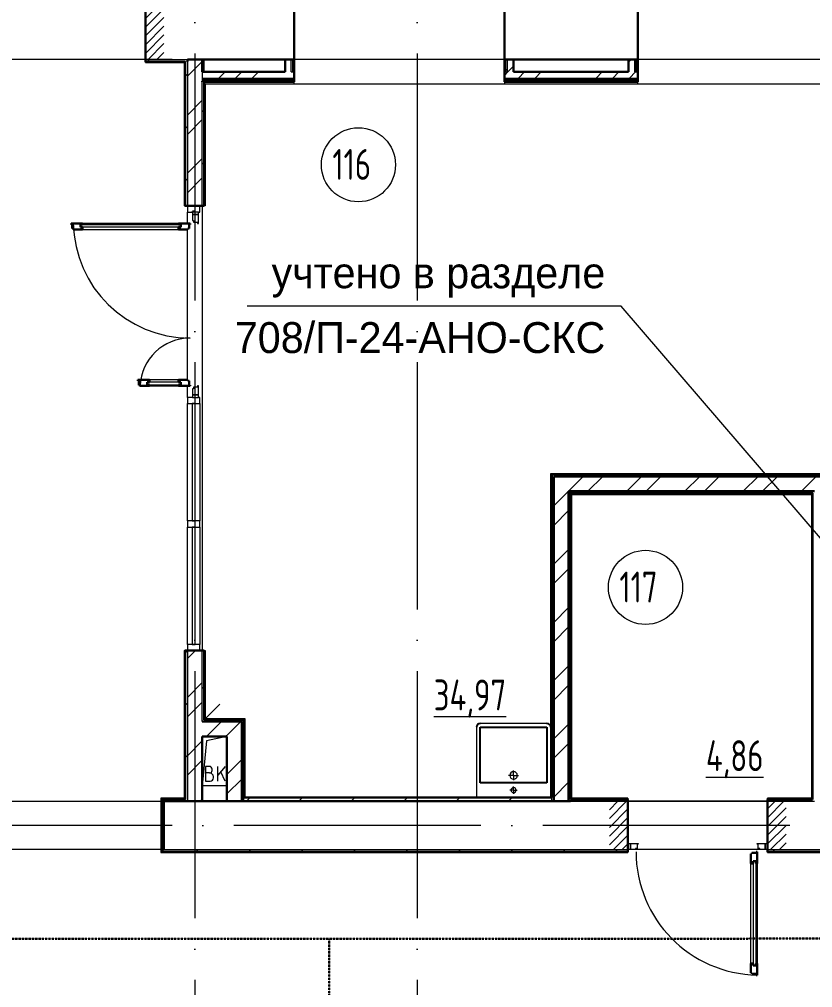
# Model space of a CAD drawing. Header units: millimetres. Extents: x -325553 to 627452, y -28539 to 738858.
# Drawn here: x -31085 to -24665, y 157401 to 165239 of the extents above; entities that cross this region are included whole.
import ezdxf

# ---------------------------------------------------------------- set-up
doc = ezdxf.new("R2010")
doc.units = ezdxf.units.MM
for name, pattern in [('ADSK_Линия сетки', [25, 20, -2.5, 0, -2.5]), ('ADSK_Сверху', [450, 300, -150]), ('ADSK_Штриховая_ш2 п1_5', [4.5, 3, -1.5]), ('штриховаяX2', [1.5, 1, -0.5])]:
    doc.linetypes.add(name, pattern=pattern)
for name, color, linetype in [('000_доп.МДУ', 7, 'Continuous'), ('PDF _Текст', 7, 'Continuous'), ('Узлы', 7, 'Continuous')]:
    doc.layers.add(name, color=color, linetype=linetype)
doc.layers.add('PDF _СОТ', color=7, linetype='Continuous', true_color=0xb82d00)
for name, color, linetype, lineweight in [('RC-Линии_связи-Адресные', 5, 'Continuous', 30), ('Витраж', 7, 'Continuous', 9), ('Двери', 252, 'Continuous', 9), ('Линии', 7, 'Continuous', 9), ('Марки помещений', 252, 'Continuous', 20), ('Оборудование', 8, 'Continuous', 18), ('Ограждение', 252, 'Continuous', 9), ('Оси', 252, 'Continuous', 9), ('Панели витража', 252, 'Continuous', 9), ('Перекрытие', 252, 'Continuous', 18), ('Стены внутренние', 7, 'Continuous', 18), ('Стены наружные', 7, 'Continuous', 18), ('Стены разрез', 7, 'Continuous', 30), ('Стены штриховка', 7, 'Continuous', 9)]:
    doc.layers.add(name, color=color, linetype=linetype, lineweight=lineweight)
doc.layers.add('Двери открывание', color=7, linetype='Continuous', lineweight=9, true_color=0xc0c0c0)
doc.styles.add('GOST Common_3', font='', dxfattribs={"height": 3.5})
doc.styles.add('Mipgost_5', font='', dxfattribs={"height": 250})
doc.styles.get('GOST Common_3').set_extended_font_data('GOST 2.304 type A')
doc.styles.get('Mipgost_5').set_extended_font_data('Mipgost')
pattern_1 = [(0, (-32119.8, 96), (0, 600), []), (90, (-32119.8, 96), (-600, 4e-14), [])]

# ---------------------------------------------------------------- blocks, each defined once
blk = doc.blocks.new('1 этаж')
at = {"layer": 'Двери', "lineweight": 18, "true_color": 0x636466}
h = blk.add_hatch(dxfattribs=at)
h.set_pattern_fill('FP_2', color=251, style=0, pattern_type=2)
h.set_pattern_definition([(45, (-31805.8, -5068.73), (-35.3553, 35.3553), [])])
h.paths.add_polyline_path([(-32555.8, -5343.7), (-32555.8, -4793.7), (-32705.8, -4793.7), (-32705.8, -5343.7)])
h.paths.add_polyline_path([(-30805.8, -5343.7), (-30655.8, -5343.7), (-30655.8, -4793.7), (-30805.8, -4793.7), (-30805.8, -4877.7)])
h = blk.add_hatch(dxfattribs=at)
h.set_pattern_fill('FP_2', color=251, angle=180, style=0, pattern_type=2)
h.set_pattern_definition([(225, (-26210.93, -11543.73), (35.3553, -35.3553), [])])
h.paths.add_polyline_path([(-25620.9, -11738.7), (-25620.9, -11348.7), (-25770.9, -11348.7), (-25770.9, -11738.7)])
h.paths.add_polyline_path([(-27050.9, -11738.7), (-26900.9, -11738.7), (-26900.9, -11348.7), (-27050.9, -11348.7)])
at = {"layer": 'Ограждение', "true_color": 0x636466}
h = blk.add_hatch(dxfattribs=at)
h.set_pattern_fill('FP_25', color=251, style=0, pattern_type=2)
h.set_pattern_definition(pattern_1)
h.paths.add_polyline_path([(-30485.8, -6528.7), (-30485.8, -5363.7), (-30490.8, -5368.7), (-30490.8, -6528.7)])
h = blk.add_hatch(dxfattribs=at)
h.set_pattern_fill('FP_25', color=251, style=0, pattern_type=2)
h.set_pattern_definition(pattern_1)
h.paths.add_polyline_path([(-30485.8, -11328.7), (-30485.8, -10128.7), (-30490.8, -10128.7), (-30490.8, -11323.7)])
h = blk.add_hatch(dxfattribs=at)
h.set_pattern_fill('FP_25', color=251, style=0, pattern_type=2)
h.set_pattern_definition(pattern_1)
h.paths.add_polyline_path([(-26900.9, -11763.7), (-26900.9, -11758.7), (-30675.8, -11758.7), (-30680.8, -11763.7), (-28019.6, -11763.7)])
h = blk.add_hatch(dxfattribs=at)
h.set_pattern_fill('FP_25', color=251, style=0, pattern_type=2)
h.set_pattern_definition(pattern_1)
h.paths.add_polyline_path([(-23950.9, -11763.7), (-23950.9, -11758.7), (-25770.9, -11758.7), (-25770.9, -11763.7), (-25149.4, -11763.7)])
at = {"color": 251, "lineweight": 18, "true_color": 0x636466}
for p, q in [((-30311.4, -10859.1), (-30345.8, -11223.7)), ((-30145.8, -10823.7), (-30311.4, -10859.1)), ((-30289, -11065.9), (-30319, -11065.9)), ((-30319, -11065.9), (-30319, -11185.9)), ((-30285.7, -11119.3), (-30319, -11119.3)), ((-30265.7, -11099.3), (-30265.7, -11089.3)), ((-30159, -11065.9), (-30219, -11137.4)), ((-30219, -11185.9), (-30219, -11065.9)), ((-30159, -11185.9), (-30195, -11108.8)), ((-30319, -11185.9), (-30282.3, -11185.9)), ((-30255.7, -11159.3), (-30255.7, -11149.3)), ((-30145.8, -11223.7), (-30345.8, -11223.7))]:
    blk.add_line(p, q, dxfattribs=at)
for centre, radius, start, end in [((-30289, -11089.3), 23.3, 0, 90), ((-30285.7, -11099.3), 20, 270, 0), ((-30285.7, -11149.3), 30, 0, 90), ((-30282.3, -11159.3), 26.7, 270, 0)]:
    blk.add_arc(centre, radius, start, end, dxfattribs=at)
at = {"layer": 'Витраж', "color": 251, "lineweight": 18, "true_color": 0x636466}
for p, q in [((-30465.8, -6528.7), (-30465.8, -6578.7)), ((-30365.8, -6528.7), (-30465.8, -6528.7)), ((-30465.8, -6578.7), (-30425.8, -6578.7)), ((-30375.8, -6578.7), (-30365.8, -6578.7)), ((-30365.8, -6578.7), (-30365.8, -6528.7))]:
    blk.add_line(p, q, dxfattribs=at)
at = {"layer": 'Витраж', "color": 251, "lineweight": 18, "true_color": 0x636466, "extrusion": (0, 0, -1)}
for p, q in [((-30465.8, -8078.7), (-30465.8, -8128.7)), ((-30425.8, -8078.7), (-30465.8, -8078.7)), ((-30465.8, -8128.7), (-30365.8, -8128.7)), ((-30365.8, -8078.7), (-30375.8, -8078.7)), ((-30365.8, -8128.7), (-30365.8, -8078.7)), ((-30465.8, -9078.7), (-30465.8, -9128.7)), ((-30365.8, -9078.7), (-30465.8, -9078.7)), ((-30365.8, -9128.7), (-30365.8, -9078.7)), ((-30465.8, -9128.7), (-30365.8, -9128.7)), ((-30465.8, -10078.7), (-30465.8, -10128.7)), ((-30365.8, -10078.7), (-30465.8, -10078.7)), ((-30365.8, -10128.7), (-30365.8, -10078.7)), ((-30465.8, -10128.7), (-30365.8, -10128.7))]:
    blk.add_line(p, q, dxfattribs=at)
at = {"layer": 'Витраж', "color": 251, "true_color": 0x636466}
for p, q in [((-30465.8, -9078.7), (-30465.8, -8128.7)), ((-30365.8, -8128.7), (-30365.8, -9078.7)), ((-30465.8, -10078.7), (-30465.8, -9128.7)), ((-30365.8, -9128.7), (-30365.8, -10078.7))]:
    blk.add_line(p, q, dxfattribs=at)
at = {"layer": 'Двери', "color": 251, "linetype": 'ADSK_Штриховая_ш2 п1_5', "true_color": 0x636466}
for p, q in [((-30805.8, -4793.7), (-30805.8, -5343.7)), ((-30805.8, -5343.7), (-30655.8, -5343.7)), ((-26900.9, -11348.7), (-27050.9, -11348.7)), ((-26900.9, -11738.7), (-26900.9, -11348.7)), ((-25620.9, -11348.7), (-25770.9, -11348.7)), ((-25770.9, -11348.7), (-25770.9, -11738.7)), ((-27050.9, -11738.7), (-26900.9, -11738.7)), ((-25770.9, -11738.7), (-25620.9, -11738.7))]:
    blk.add_line(p, q, dxfattribs=at)
at = {"layer": 'Двери', "color": 251, "true_color": 0x636466}
for p, q in [((-30375.8, -6578.7), (-30425.8, -6578.7)), ((-30425.8, -6578.7), (-30425.8, -6598.7)), ((-30375.8, -6598.7), (-30375.8, -6578.7)), ((-30425.8, -6598.7), (-30375.8, -6598.7)), ((-30375.8, -6598.7), (-30425.8, -6598.7)), ((-30425.8, -6598.7), (-30425.8, -6647.7)), ((-30425.8, -6647.7), (-30417.8, -6647.7)), ((-30417.8, -6647.7), (-30417.8, -6661.7)), ((-30417.8, -6661.7), (-30383.8, -6661.7)), ((-30383.8, -6661.7), (-30383.8, -6670.7)), ((-30375.8, -6670.7), (-30375.8, -6598.7)), ((-31331.8, -6679.7), (-30519.8, -6679.7)), ((-31331.8, -6700.7), (-31331.8, -6679.7)), ((-30519.8, -6700.7), (-31331.8, -6700.7)), ((-30537.8, -6670.7), (-31313.8, -6670.7)), ((-31313.8, -6720.7), (-30537.8, -6720.7)), ((-30519.8, -6679.7), (-30519.8, -6700.7)), ((-30383.8, -6670.7), (-30375.8, -6670.7)), ((-30519.8, -7956.7), (-30791.8, -7956.7)), ((-30791.8, -7956.7), (-30791.8, -7977.7)), ((-30791.8, -7977.7), (-30519.8, -7977.7)), ((-30537.8, -7936.7), (-30773.8, -7936.7)), ((-30773.8, -7986.7), (-30537.8, -7986.7)), ((-30519.8, -7977.7), (-30519.8, -7956.7)), ((-30375.8, -7986.7), (-30383.8, -7986.7)), ((-30383.8, -7986.7), (-30383.8, -7995.7)), ((-30375.8, -8058.7), (-30375.8, -7986.7)), ((-30425.8, -8009.7), (-30425.8, -8058.7)), ((-30417.8, -8009.7), (-30425.8, -8009.7)), ((-30375.8, -8058.7), (-30425.8, -8058.7)), ((-30425.8, -8058.7), (-30425.8, -8078.7)), ((-30425.8, -8058.7), (-30375.8, -8058.7)), ((-30383.8, -7995.7), (-30417.8, -7995.7)), ((-30417.8, -7995.7), (-30417.8, -8009.7)), ((-30375.8, -8078.7), (-30375.8, -8058.7)), ((-30425.8, -8078.7), (-30375.8, -8078.7)), ((-26900.9, -11688.7), (-26880.9, -11688.7)), ((-26900.9, -11738.7), (-26900.9, -11688.7)), ((-26880.9, -11738.7), (-26900.9, -11738.7)), ((-26880.9, -11688.7), (-26880.9, -11738.7)), ((-26880.9, -11688.7), (-26816.9, -11688.7)), ((-26880.9, -11738.7), (-26880.9, -11688.7)), ((-26839.9, -11738.7), (-26880.9, -11738.7)), ((-26839.9, -11730.7), (-26839.9, -11738.7)), ((-26825.9, -11730.7), (-26839.9, -11730.7)), ((-26825.9, -11696.7), (-26825.9, -11730.7)), ((-26816.9, -11696.7), (-26825.9, -11696.7)), ((-26816.9, -11688.7), (-26816.9, -11696.7)), ((-25854.9, -11688.7), (-25790.9, -11688.7)), ((-25854.9, -11696.7), (-25854.9, -11688.7)), ((-25845.9, -11696.7), (-25854.9, -11696.7)), ((-25845.9, -11730.7), (-25845.9, -11696.7)), ((-25831.9, -11730.7), (-25845.9, -11730.7)), ((-25831.9, -11738.7), (-25831.9, -11730.7)), ((-25790.9, -11738.7), (-25831.9, -11738.7)), ((-25790.9, -11688.7), (-25770.9, -11688.7)), ((-25790.9, -11738.7), (-25790.9, -11688.7)), ((-25790.9, -11688.7), (-25790.9, -11738.7)), ((-25770.9, -11738.7), (-25790.9, -11738.7)), ((-25770.9, -11688.7), (-25770.9, -11738.7)), ((-25887.9, -11832.7), (-25887.9, -12678.7)), ((-25863.9, -11832.7), (-25887.9, -11832.7)), ((-25863.9, -12678.7), (-25863.9, -11832.7)), ((-25904.9, -12660.7), (-25904.9, -11850.7)), ((-25854.9, -11850.7), (-25854.9, -12660.7)), ((-25887.9, -12678.7), (-25863.9, -12678.7))]:
    blk.add_line(p, q, dxfattribs=at)
at = {"layer": 'Двери', "color": 251, "lineweight": 30, "true_color": 0x636466}
for p, q in [((-31313.8, -6670.7), (-31407.8, -6670.7)), ((-31407.8, -6670.7), (-31407.8, -6678.7)), ((-31407.8, -6678.7), (-31398.8, -6678.7)), ((-31398.8, -6678.7), (-31398.8, -6712.7)), ((-31398.8, -6712.7), (-31389.8, -6712.7)), ((-31389.8, -6712.7), (-31389.8, -6720.7)), ((-31389.8, -6720.7), (-31313.8, -6720.7)), ((-31331.8, -6679.7), (-31313.8, -6679.7)), ((-31331.8, -6700.7), (-31331.8, -6679.7)), ((-31313.8, -6700.7), (-31331.8, -6700.7)), ((-31313.8, -6679.7), (-31313.8, -6670.7)), ((-31313.8, -6720.7), (-31313.8, -6700.7)), ((-30443.8, -6670.7), (-30537.8, -6670.7)), ((-30537.8, -6679.7), (-30537.8, -6670.7)), ((-30519.8, -6679.7), (-30537.8, -6679.7)), ((-30537.8, -6700.7), (-30519.8, -6700.7)), ((-30537.8, -6720.7), (-30537.8, -6700.7)), ((-30537.8, -6720.7), (-30461.8, -6720.7)), ((-30519.8, -6700.7), (-30519.8, -6679.7)), ((-30461.8, -6720.7), (-30461.8, -6712.7)), ((-30461.8, -6712.7), (-30452.8, -6712.7)), ((-30452.8, -6712.7), (-30452.8, -6678.7)), ((-30452.8, -6678.7), (-30443.8, -6678.7)), ((-30443.8, -6678.7), (-30443.8, -6670.7)), ((-30773.8, -7936.7), (-30867.8, -7936.7)), ((-30867.8, -7936.7), (-30867.8, -7944.7)), ((-30867.8, -7944.7), (-30858.8, -7944.7)), ((-30858.8, -7944.7), (-30858.8, -7978.7)), ((-30858.8, -7978.7), (-30849.8, -7978.7)), ((-30849.8, -7978.7), (-30849.8, -7986.7)), ((-30849.8, -7986.7), (-30773.8, -7986.7)), ((-30773.8, -7956.7), (-30791.8, -7956.7)), ((-30791.8, -7956.7), (-30791.8, -7977.7)), ((-30791.8, -7977.7), (-30773.8, -7977.7)), ((-30773.8, -7936.7), (-30773.8, -7956.7)), ((-30773.8, -7977.7), (-30773.8, -7986.7)), ((-30461.8, -7936.7), (-30537.8, -7936.7)), ((-30537.8, -7936.7), (-30537.8, -7956.7)), ((-30537.8, -7956.7), (-30519.8, -7956.7)), ((-30537.8, -7977.7), (-30537.8, -7986.7)), ((-30519.8, -7977.7), (-30537.8, -7977.7)), ((-30537.8, -7986.7), (-30443.8, -7986.7)), ((-30519.8, -7956.7), (-30519.8, -7977.7)), ((-30461.8, -7944.7), (-30461.8, -7936.7)), ((-30452.8, -7944.7), (-30461.8, -7944.7)), ((-30452.8, -7978.7), (-30452.8, -7944.7)), ((-30443.8, -7978.7), (-30452.8, -7978.7)), ((-30443.8, -7986.7), (-30443.8, -7978.7)), ((-25904.9, -11774.7), (-25896.9, -11774.7)), ((-25904.9, -11850.7), (-25904.9, -11774.7)), ((-25896.9, -11774.7), (-25896.9, -11765.7)), ((-25896.9, -11765.7), (-25862.9, -11765.7)), ((-25887.9, -11850.7), (-25887.9, -11832.7)), ((-25887.9, -11832.7), (-25863.9, -11832.7)), ((-25863.9, -11832.7), (-25863.9, -11850.7)), ((-25862.9, -11756.7), (-25854.9, -11756.7)), ((-25862.9, -11765.7), (-25862.9, -11756.7)), ((-25854.9, -11756.7), (-25854.9, -11850.7)), ((-25904.9, -11850.7), (-25887.9, -11850.7)), ((-25863.9, -11850.7), (-25854.9, -11850.7)), ((-25904.9, -12736.7), (-25904.9, -12660.7)), ((-25904.9, -12660.7), (-25887.9, -12660.7)), ((-25887.9, -12660.7), (-25887.9, -12678.7)), ((-25887.9, -12678.7), (-25863.9, -12678.7)), ((-25863.9, -12660.7), (-25854.9, -12660.7)), ((-25863.9, -12678.7), (-25863.9, -12660.7)), ((-25854.9, -12660.7), (-25854.9, -12754.7)), ((-25896.9, -12736.7), (-25904.9, -12736.7)), ((-25896.9, -12745.7), (-25896.9, -12736.7)), ((-25862.9, -12745.7), (-25896.9, -12745.7)), ((-25862.9, -12754.7), (-25862.9, -12745.7)), ((-25854.9, -12754.7), (-25862.9, -12754.7))]:
    blk.add_line(p, q, dxfattribs=at)
at = {"layer": 'Двери открывание', "color": 251, "true_color": 0x636466}
for centre, radius, start, end in [((-30443.8, -6652.7), 946, 181.09026, 270), ((-30443.8, -8004.7), 406, 90, 177.45896), ((-25836.9, -11756.7), 998, 180, 268.96655)]:
    blk.add_arc(centre, radius, start, end, dxfattribs=at)
at = {"layer": 'Линии', "color": 251, "linetype": 'ADSK_Сверху', "ltscale": 100, "true_color": 0x636466}
for p, q in [((-32675.8, -11348.7), (-30655.8, -11348.7)), ((-30655.8, -11738.7), (-32675.8, -11738.7))]:
    blk.add_line(p, q, dxfattribs=at)
at = {"layer": 'Марки помещений', "color": 251, "true_color": 0x636466}
for centre in [(-29081.5, -6195.7), (-26758.4, -9616.7)]:
    blk.add_circle(centre, 300, dxfattribs=at)
at = {"layer": 'Оборудование', "color": 251, "true_color": 0x636466}
blk.add_line((-30330.8, -10688.7), (-30204.4, -10562.3), dxfattribs=at)
at = {"layer": 'Ограждение', "color": 251, "true_color": 0x636466}
for p, q in [((-30805.8, -5368.7), (-30805.8, -5363.7)), ((-30805.8, -5368.7), (-30490.8, -5368.7)), ((-30490.8, -5368.7), (-30485.8, -5363.7)), ((-30490.8, -5368.7), (-30490.8, -6528.7)), ((-30330.8, -5443.7), (-30330.8, -5343.7)), ((-27900.8, -5343.7), (-29600.8, -5343.7)), ((-25120.8, -5343.7), (-26820.8, -5343.7)), ((-22065.8, -5543.7), (-30330.8, -5543.7)), ((-30320.8, -5543.7), (-30320.8, -6528.7)), ((-29600.8, -5543.7), (-29600.8, -5523.7)), ((-27900.8, -5543.7), (-29600.8, -5543.7)), ((-27900.8, -5523.7), (-27900.8, -5543.7)), ((-26820.8, -5543.7), (-26820.8, -5523.7)), ((-25120.8, -5543.7), (-26820.8, -5543.7)), ((-30485.8, -6528.7), (-30490.8, -6528.7)), ((-30320.8, -6528.7), (-30330.8, -6528.7)), ((-27525.8, -8693.7), (-22075.8, -8693.7)), ((-27525.8, -8693.7), (-27515.8, -8703.7)), ((-27525.8, -10748.7), (-27525.8, -8693.7)), ((-27365.8, -8853.7), (-27355.8, -8863.7)), ((-25415.8, -8863.7), (-25405.8, -8853.7)), ((-27355.8, -8863.7), (-25415.8, -8863.7)), ((-27355.8, -11323.7), (-27355.8, -8863.7)), ((-25415.8, -8863.7), (-25415.8, -11323.7)), ((-30490.8, -10128.7), (-30485.8, -10128.7)), ((-30490.8, -10128.7), (-30490.8, -11323.7)), ((-30330.8, -10128.7), (-30320.8, -10128.7)), ((-30320.8, -10128.7), (-30320.8, -10678.7)), ((-30320.8, -10678.7), (-30330.8, -10688.7)), ((-30320.8, -10678.7), (-30000.8, -10678.7)), ((-30000.8, -10678.7), (-30010.8, -10688.7)), ((-30000.8, -10678.7), (-30000.8, -11318.7)), ((-30490.8, -11323.7), (-30680.8, -11323.7)), ((-30680.8, -11323.7), (-30675.8, -11328.7)), ((-30680.8, -11323.7), (-30680.8, -11763.7)), ((-30490.8, -11323.7), (-30485.8, -11328.7)), ((-27365.8, -11333.7), (-27355.8, -11323.7)), ((-26900.9, -11323.7), (-27355.8, -11323.7)), ((-26900.9, -11323.7), (-26900.9, -11333.7)), ((-25770.9, -11333.7), (-25770.9, -11323.7)), ((-25415.8, -11323.7), (-25770.9, -11323.7)), ((-25405.8, -11333.7), (-25415.8, -11323.7)), ((-30680.8, -11763.7), (-30675.8, -11758.7)), ((-30680.8, -11763.7), (-26900.9, -11763.7)), ((-26900.9, -11758.7), (-26900.9, -11763.7)), ((-25770.9, -11763.7), (-25770.9, -11758.7)), ((-25770.9, -11763.7), (-23950.9, -11763.7))]:
    blk.add_line(p, q, dxfattribs=at)
at = {"layer": 'Оси', "color": 251, "linetype": 'ADSK_Линия сетки', "ltscale": 100, "true_color": 0x636466}
for p, q in [((-30405.8, 32206.9), (-30405.8, -33769.9)), ((-28605.8, 32206.9), (-28605.8, -33769.9)), ((4411.5, -5343.7), (-72528.1, -5343.7)), ((4411.5, -11543.7), (-72528.1, -11543.7))]:
    blk.add_line(p, q, dxfattribs=at)
at = {"layer": 'Панели витража', "color": 251, "lineweight": 18, "true_color": 0x636466}
for p, q in [((-30428.3, -8128.7), (-30428.3, -9078.7)), ((-30403.3, -8128.7), (-30428.3, -8128.7)), ((-30403.3, -9078.7), (-30403.3, -8128.7)), ((-30428.3, -9078.7), (-30403.3, -9078.7)), ((-30428.3, -9128.7), (-30428.3, -10078.7)), ((-30403.3, -9128.7), (-30428.3, -9128.7)), ((-30403.3, -10078.7), (-30403.3, -9128.7)), ((-30428.3, -10078.7), (-30403.3, -10078.7))]:
    blk.add_line(p, q, dxfattribs=at)
at = {"layer": 'Перекрытие', "color": 251, "ltscale": 100, "true_color": 0x636466}
for p, q in [((-30145.8, -11223.7), (-30345.8, -11223.7)), ((-26900.9, -11343.7), (-25770.9, -11343.7))]:
    blk.add_line(p, q, dxfattribs=at)
at = {"layer": 'Стены внутренние', "color": 251, "lineweight": 30, "true_color": 0x636466}
for p, q in [((-30805.8, -4793.7), (-30805.8, -5343.7)), ((-29600.8, -5343.7), (-29600.8, -4793.7)), ((-27900.8, -4793.7), (-27900.8, -5343.7)), ((-26820.8, -5343.7), (-26820.8, -4793.7)), ((-30345.8, -5343.7), (-29675.8, -5343.7)), ((-27825.8, -5343.7), (-26895.8, -5343.7)), ((-30145.8, -11348.7), (-30345.8, -11348.7)), ((-26900.9, -11738.7), (-26900.9, -11348.7)), ((-25770.9, -11348.7), (-25770.9, -11738.7))]:
    blk.add_line(p, q, dxfattribs=at)
at = {"layer": 'Стены внутренние', "color": 251, "true_color": 0x636466}
for p, q in [((-30805.8, -5343.7), (-30465.8, -5343.7)), ((-27365.8, -11348.7), (-25770.9, -11348.7)), ((-30655.8, -11738.7), (-26900.9, -11738.7)), ((-25831.9, -11738.7), (-26839.9, -11738.7)), ((-25770.9, -11738.7), (-23935.9, -11738.7))]:
    blk.add_line(p, q, dxfattribs=at)
at = {"layer": 'Стены наружные', "color": 251, "lineweight": 30, "true_color": 0x636466}
for p, q in [((-30805.8, -5343.7), (-30805.8, -5363.7)), ((-30805.8, -5363.7), (-30485.8, -5363.7)), ((-30485.8, -5363.7), (-30485.8, -6528.7)), ((-30480.8, -5358.7), (-30480.8, -5363.7)), ((-30345.8, -5343.7), (-30465.8, -5343.7)), ((-30465.8, -5343.7), (-30465.8, -5358.7)), ((-30345.8, -5443.7), (-30345.8, -5343.7)), ((-29675.8, -5343.7), (-29675.8, -5443.7)), ((-29600.8, -5343.7), (-29675.8, -5343.7)), ((-29600.8, -5523.7), (-29600.8, -5343.7)), ((-27900.8, -5343.7), (-27900.8, -5523.7)), ((-27825.8, -5343.7), (-27900.8, -5343.7)), ((-27825.8, -5443.7), (-27825.8, -5343.7)), ((-26895.8, -5343.7), (-26895.8, -5443.7)), ((-26820.8, -5343.7), (-26895.8, -5343.7)), ((-26820.8, -5523.7), (-26820.8, -5343.7)), ((-29675.8, -5443.7), (-30345.8, -5443.7)), ((-26895.8, -5443.7), (-27825.8, -5443.7)), ((-30345.8, -5518.7), (-30345.8, -5523.7)), ((-30330.8, -5523.7), (-29600.8, -5523.7)), ((-30330.8, -6528.7), (-30330.8, -5523.7)), ((-27900.8, -5523.7), (-26820.8, -5523.7)), ((-30485.8, -6528.7), (-30330.8, -6528.7)), ((-22065.8, -8703.7), (-27515.8, -8703.7)), ((-27515.8, -8703.7), (-27515.8, -11318.7)), ((-22050.8, -8718.7), (-27500.8, -8718.7)), ((-27500.8, -8718.7), (-27500.8, -11348.7)), ((-27380.8, -8838.7), (-25390.8, -8838.7)), ((-27380.8, -11348.7), (-27380.8, -8838.7)), ((-27365.8, -8853.7), (-25405.8, -8853.7)), ((-27365.8, -11333.7), (-27365.8, -8853.7)), ((-25405.8, -8853.7), (-25405.8, -11333.7)), ((-30330.8, -10128.7), (-30485.8, -10128.7)), ((-30485.8, -10128.7), (-30485.8, -11328.7)), ((-30330.8, -10688.7), (-30330.8, -10128.7)), ((-30025.8, -10703.7), (-30345.8, -10703.7)), ((-30010.8, -10688.7), (-30330.8, -10688.7)), ((-30025.8, -11348.7), (-30025.8, -10703.7)), ((-30010.8, -11318.7), (-30010.8, -10688.7)), ((-30345.8, -11348.7), (-30345.8, -10823.7)), ((-30345.8, -10823.7), (-30145.8, -10823.7)), ((-30145.8, -10823.7), (-30145.8, -11348.7)), ((-30485.8, -11328.7), (-30675.8, -11328.7)), ((-30675.8, -11328.7), (-30675.8, -11758.7)), ((-30480.8, -11333.7), (-30670.8, -11333.7)), ((-30670.8, -11333.7), (-30670.8, -11753.7)), ((-30655.8, -11348.7), (-30345.8, -11348.7)), ((-30655.8, -11738.7), (-30655.8, -11348.7)), ((-30145.8, -11348.7), (-27365.8, -11348.7)), ((-27515.8, -11318.7), (-30010.8, -11318.7)), ((-26900.9, -11333.7), (-27365.8, -11333.7)), ((-26900.9, -11348.7), (-26900.9, -11333.7)), ((-25405.8, -11333.7), (-25770.9, -11333.7)), ((-25770.9, -11333.7), (-25770.9, -11348.7)), ((-30670.8, -11753.7), (-30655.8, -11753.7)), ((-26900.9, -11758.7), (-26900.9, -11738.7)), ((-25770.9, -11738.7), (-25770.9, -11758.7)), ((-30675.8, -11758.7), (-26900.9, -11758.7)), ((-25770.9, -11758.7), (-23935.9, -11758.7))]:
    blk.add_line(p, q, dxfattribs=at)
at = {"layer": 'Стены наружные', "color": 251, "linetype": 'Continuous', "lineweight": 9, "true_color": 0x636466}
for p, q in [((-30791.3, -5363.7), (-30786.3, -5358.7)), ((-30786.3, -5358.7), (-30771.3, -5343.7)), ((-30720.6, -5363.7), (-30715.6, -5358.7)), ((-30649.9, -5363.7), (-30644.9, -5358.7)), ((-30579.2, -5363.7), (-30574.2, -5358.7)), ((-30508.5, -5363.7), (-30503.5, -5358.7)), ((-30485.8, -5411.8), (-30480.8, -5406.8)), ((-30465.8, -5479.1), (-30345.8, -5359.1)), ((-27871.3, -5443.7), (-27825.8, -5398.2)), ((-26895.8, -5366.5), (-26873.1, -5343.7)), ((-30485.8, -5482.5), (-30480.8, -5477.5)), ((-30480.8, -5477.5), (-30465.8, -5462.5)), ((-30211.3, -5493.7), (-30161.3, -5443.7)), ((-30076.3, -5493.7), (-30026.3, -5443.7)), ((-29941.4, -5493.7), (-29891.4, -5443.7)), ((-27900.8, -5443.1), (-27888.3, -5430.6)), ((-27900.8, -5473.2), (-27871.3, -5443.7)), ((-27888.3, -5430.6), (-27875.8, -5418.1)), ((-27786.4, -5493.7), (-27736.4, -5443.7)), ((-27651.4, -5493.7), (-27601.4, -5443.7)), ((-27158, -5493.7), (-27108, -5443.7)), ((-27023.1, -5493.7), (-26973.1, -5443.7)), ((-26888.1, -5493.7), (-26838.1, -5443.7)), ((-26840.8, -5443.7), (-26833.3, -5436.2)), ((-26833.3, -5436.2), (-26820.8, -5423.7)), ((-30485.8, -5553.2), (-30480.8, -5548.2)), ((-30309.9, -5518.7), (-30297.4, -5506.2)), ((-30297.4, -5506.2), (-30284.9, -5493.7)), ((-30102.8, -5523.7), (-30097.8, -5518.7)), ((-30097.8, -5518.7), (-30085.3, -5506.2)), ((-30085.3, -5506.2), (-30072.8, -5493.7)), ((-29885.7, -5518.7), (-29873.2, -5506.2)), ((-29873.2, -5506.2), (-29860.7, -5493.7)), ((-29678.5, -5523.7), (-29673.5, -5518.7)), ((-29673.5, -5518.7), (-29661, -5506.2)), ((-29661, -5506.2), (-29648.5, -5493.7)), ((-27764.3, -5518.7), (-27751.8, -5506.2)), ((-27751.8, -5506.2), (-27739.3, -5493.7)), ((-27557.2, -5523.7), (-27552.2, -5518.7)), ((-27552.2, -5518.7), (-27539.7, -5506.2)), ((-27539.7, -5506.2), (-27527.2, -5493.7)), ((-27340.1, -5518.7), (-27327.6, -5506.2)), ((-27327.6, -5506.2), (-27315.1, -5493.7)), ((-27133, -5523.7), (-27128, -5518.7)), ((-27128, -5518.7), (-27115.5, -5506.2)), ((-27115.5, -5506.2), (-27103, -5493.7)), ((-26915.8, -5518.7), (-26903.3, -5506.2)), ((-26903.3, -5506.2), (-26890.8, -5493.7)), ((-30485.8, -5623.9), (-30480.8, -5618.9)), ((-30485.8, -5694.6), (-30480.8, -5689.6)), ((-30465.8, -5793.4), (-30345.8, -5673.4)), ((-30485.8, -5765.3), (-30480.8, -5760.3)), ((-30345.8, -5766.7), (-30330.8, -5751.7)), ((-30485.8, -5836), (-30480.8, -5831)), ((-30465.8, -5950.5), (-30345.8, -5830.5)), ((-30485.8, -5906.7), (-30480.8, -5901.7)), ((-30480.8, -5901.7), (-30465.8, -5886.7)), ((-30485.8, -5977.4), (-30480.8, -5972.4)), ((-30485.8, -6048.2), (-30480.8, -6043.2)), ((-30485.8, -6118.9), (-30480.8, -6113.9)), ((-30485.8, -6189.6), (-30480.8, -6184.6)), ((-30465.8, -6264.9), (-30345.8, -6144.9)), ((-30345.8, -6191), (-30330.8, -6176)), ((-30485.8, -6260.3), (-30480.8, -6255.3)), ((-30485.8, -6331), (-30480.8, -6326)), ((-30480.8, -6326), (-30465.8, -6311)), ((-30465.8, -6422), (-30345.8, -6302)), ((-30485.8, -6401.7), (-30480.8, -6396.7)), ((-30485.8, -6472.4), (-30480.8, -6467.4)), ((-27382.1, -8838.7), (-27262.1, -8718.7)), ((-27358.1, -8718.7), (-27343.1, -8703.7)), ((-27225, -8838.7), (-27105, -8718.7)), ((-26933.8, -8718.7), (-26918.8, -8703.7)), ((-26910.7, -8838.7), (-26790.7, -8718.7)), ((-26753.5, -8838.7), (-26633.5, -8718.7)), ((-26509.6, -8718.7), (-26494.6, -8703.7)), ((-26439.2, -8838.7), (-26319.2, -8718.7)), ((-26282, -8838.7), (-26162, -8718.7)), ((-26085.3, -8718.7), (-26070.3, -8703.7)), ((-25967.7, -8838.7), (-25847.7, -8718.7)), ((-25810.6, -8838.7), (-25690.6, -8718.7)), ((-25661, -8718.7), (-25646, -8703.7)), ((-25496.3, -8838.7), (-25376.3, -8718.7)), ((-27500.8, -8957.4), (-27382.1, -8838.7)), ((-27319.8, -8853.7), (-27319.8, -8838.7)), ((-26719.8, -8853.7), (-26719.8, -8838.7)), ((-26119.8, -8853.7), (-26119.8, -8838.7)), ((-25519.8, -8853.7), (-25519.8, -8838.7)), ((-27515.8, -8876.4), (-27500.8, -8861.4)), ((-27500.8, -9114.6), (-27380.8, -8994.6)), ((-27380.8, -9165.7), (-27365.8, -9150.7)), ((-27515.8, -9300.7), (-27500.8, -9285.7)), ((-27500.8, -9428.9), (-27380.8, -9308.9)), ((-27500.8, -9586), (-27380.8, -9466)), ((-27380.8, -9589.9), (-27365.8, -9574.9)), ((-27515.8, -9724.9), (-27500.8, -9709.9)), ((-27500.8, -9900.3), (-27380.8, -9780.3)), ((-27500.8, -10057.5), (-27380.8, -9937.5)), ((-27380.8, -10014.2), (-27365.8, -9999.2)), ((-30485.8, -10149.4), (-30480.8, -10144.4)), ((-30480.8, -10144.4), (-30465.8, -10129.4)), ((-30465.8, -10193.7), (-30400.8, -10128.7)), ((-27515.8, -10149.2), (-27500.8, -10134.2)), ((-30485.8, -10220.1), (-30480.8, -10215.1)), ((-27500.8, -10371.8), (-27380.8, -10251.8)), ((-30485.8, -10290.8), (-30480.8, -10285.8)), ((-30485.8, -10361.5), (-30480.8, -10356.5)), ((-30465.8, -10508), (-30345.8, -10388)), ((-30345.8, -10433.6), (-30330.8, -10418.6)), ((-27500.8, -10528.9), (-27380.8, -10408.9)), ((-27380.8, -10438.5), (-27365.8, -10423.5)), ((-30485.8, -10432.2), (-30480.8, -10427.2)), ((-30485.8, -10502.9), (-30480.8, -10497.9)), ((-30485.8, -10573.6), (-30480.8, -10568.6)), ((-30480.8, -10568.6), (-30465.8, -10553.6)), ((-30465.8, -10665.2), (-30345.8, -10545.2)), ((-27515.8, -10573.5), (-27500.8, -10558.5)), ((-30485.8, -10644.3), (-30480.8, -10639.3)), ((-30485.8, -10715.1), (-30480.8, -10710.1)), ((-30310, -10823.7), (-30190, -10703.7)), ((-30191.6, -10703.7), (-30176.6, -10688.7)), ((-30145.8, -10816.6), (-30032.9, -10703.7)), ((-27500.8, -10843.3), (-27380.8, -10723.3)), ((-30485.8, -10785.8), (-30480.8, -10780.8)), ((-30485.8, -10856.5), (-30480.8, -10851.5)), ((-30465.8, -10979.5), (-30345.8, -10859.5)), ((-30152.9, -10823.7), (-30145.8, -10816.6)), ((-27500.8, -11000.4), (-27380.8, -10880.4)), ((-27380.8, -10862.7), (-27365.8, -10847.7)), ((-30485.8, -10927.2), (-30480.8, -10922.2)), ((-30025.8, -10962.2), (-30010.8, -10947.2)), ((-30485.8, -10997.9), (-30480.8, -10992.9)), ((-30480.8, -10992.9), (-30465.8, -10977.9)), ((-30465.8, -11136.6), (-30345.8, -11016.6)), ((-30145.8, -11131), (-30025.8, -11011)), ((-27515.8, -10997.7), (-27500.8, -10982.7)), ((-30485.8, -11068.6), (-30480.8, -11063.6)), ((-30485.8, -11139.3), (-30480.8, -11134.3)), ((-30485.8, -11210), (-30480.8, -11205)), ((-30145.8, -11288.1), (-30025.8, -11168.1)), ((-27500.8, -11314.7), (-27380.8, -11194.7)), ((-30485.8, -11280.7), (-30480.8, -11275.7)), ((-27380.8, -11287), (-27365.8, -11272)), ((-30675.8, -11329.3), (-30675.2, -11328.7)), ((-30609.5, -11333.7), (-30604.5, -11328.7)), ((-30538.8, -11333.7), (-30533.8, -11328.7)), ((-30363.6, -11348.7), (-30345.8, -11331)), ((-29988.1, -11348.7), (-29958.1, -11318.7)), ((-29563.8, -11348.7), (-29533.8, -11318.7)), ((-29139.6, -11348.7), (-29109.6, -11318.7)), ((-28715.3, -11348.7), (-28685.3, -11318.7)), ((-28291, -11348.7), (-28261, -11318.7)), ((-27866.8, -11348.7), (-27836.8, -11318.7)), ((-27018.3, -11348.7), (-27003.3, -11333.7)), ((-25745.5, -11348.7), (-25730.5, -11333.7)), ((-30675.8, -11400), (-30670.8, -11395)), ((-30675.8, -11470.7), (-30670.8, -11465.7)), ((-30675.8, -11541.5), (-30670.8, -11536.5)), ((-30670.8, -11607.2), (-30655.8, -11592.2)), ((-30675.8, -11612.2), (-30670.8, -11607.2)), ((-30675.8, -11682.9), (-30670.8, -11677.9)), ((-30675.8, -11753.6), (-30670.8, -11748.6)), ((-30610.2, -11758.7), (-30605.2, -11753.7)), ((-30539.5, -11758.7), (-30534.5, -11753.7)), ((-30468.8, -11758.7), (-30463.8, -11753.7)), ((-30398.1, -11758.7), (-30393.1, -11753.7)), ((-30393.1, -11753.7), (-30378.1, -11738.7)), ((-30327.4, -11758.7), (-30322.4, -11753.7)), ((-30256.7, -11758.7), (-30251.7, -11753.7)), ((-30186, -11758.7), (-30181, -11753.7)), ((-30115.3, -11758.7), (-30110.3, -11753.7)), ((-30044.6, -11758.7), (-30039.6, -11753.7)), ((-29973.8, -11758.7), (-29968.8, -11753.7)), ((-29968.8, -11753.7), (-29953.8, -11738.7)), ((-29903.1, -11758.7), (-29898.1, -11753.7)), ((-29832.4, -11758.7), (-29827.4, -11753.7)), ((-29761.7, -11758.7), (-29756.7, -11753.7)), ((-29691, -11758.7), (-29686, -11753.7)), ((-29620.3, -11758.7), (-29615.3, -11753.7)), ((-29549.6, -11758.7), (-29544.6, -11753.7)), ((-29544.6, -11753.7), (-29529.6, -11738.7)), ((-29478.9, -11758.7), (-29473.9, -11753.7)), ((-29408.2, -11758.7), (-29403.2, -11753.7)), ((-29337.4, -11758.7), (-29332.4, -11753.7)), ((-29266.7, -11758.7), (-29261.7, -11753.7)), ((-29196, -11758.7), (-29191, -11753.7)), ((-29125.3, -11758.7), (-29120.3, -11753.7)), ((-29120.3, -11753.7), (-29105.3, -11738.7)), ((-29054.6, -11758.7), (-29049.6, -11753.7)), ((-28983.9, -11758.7), (-28978.9, -11753.7)), ((-28913.2, -11758.7), (-28908.2, -11753.7)), ((-28842.5, -11758.7), (-28837.5, -11753.7)), ((-28771.8, -11758.7), (-28766.8, -11753.7)), ((-28701, -11758.7), (-28696, -11753.7)), ((-28696, -11753.7), (-28681, -11738.7)), ((-28630.3, -11758.7), (-28625.3, -11753.7)), ((-28559.6, -11758.7), (-28554.6, -11753.7)), ((-28488.9, -11758.7), (-28483.9, -11753.7)), ((-28418.2, -11758.7), (-28413.2, -11753.7)), ((-28347.5, -11758.7), (-28342.5, -11753.7)), ((-28276.8, -11758.7), (-28271.8, -11753.7)), ((-28271.8, -11753.7), (-28256.8, -11738.7)), ((-28206.1, -11758.7), (-28201.1, -11753.7)), ((-28135.4, -11758.7), (-28130.4, -11753.7)), ((-28064.7, -11758.7), (-28059.7, -11753.7)), ((-27993.9, -11758.7), (-27988.9, -11753.7)), ((-27923.2, -11758.7), (-27918.2, -11753.7)), ((-27852.5, -11758.7), (-27847.5, -11753.7)), ((-27847.5, -11753.7), (-27832.5, -11738.7)), ((-27781.8, -11758.7), (-27776.8, -11753.7)), ((-27711.1, -11758.7), (-27706.1, -11753.7)), ((-27640.4, -11758.7), (-27635.4, -11753.7)), ((-27569.7, -11758.7), (-27564.7, -11753.7)), ((-27499, -11758.7), (-27494, -11753.7)), ((-27428.3, -11758.7), (-27423.3, -11753.7)), ((-27423.3, -11753.7), (-27408.3, -11738.7)), ((-27357.5, -11758.7), (-27352.5, -11753.7)), ((-27286.8, -11758.7), (-27281.8, -11753.7)), ((-27216.1, -11758.7), (-27211.1, -11753.7)), ((-27145.4, -11758.7), (-27140.4, -11753.7)), ((-27074.7, -11758.7), (-27069.7, -11753.7)), ((-27004, -11758.7), (-26999, -11753.7)), ((-26999, -11753.7), (-26984, -11738.7)), ((-26933.3, -11758.7), (-26928.3, -11753.7)), ((-25731.2, -11758.7), (-25726.2, -11753.7)), ((-25726.2, -11753.7), (-25711.2, -11738.7)), ((-25660.5, -11758.7), (-25655.5, -11753.7)), ((-25589.8, -11758.7), (-25584.8, -11753.7)), ((-25519.1, -11758.7), (-25514.1, -11753.7)), ((-25448.4, -11758.7), (-25443.4, -11753.7))]:
    blk.add_line(p, q, dxfattribs=at)
at = {"layer": 'Стены наружные', "color": 251, "true_color": 0x636466}
for p, q in [((-30338.3, -5343.7), (-30338.3, -5358.7)), ((-30330.8, -5358.7), (-30338.3, -5358.7)), ((-30465.8, -6670.7), (-30465.8, -6578.7)), ((-30345.8, -6528.7), (-30345.8, -10128.7)), ((-30465.8, -7936.7), (-30465.8, -6720.7)), ((-30465.8, -8078.7), (-30465.8, -7986.7)), ((-25770.9, -11348.7), (-25390.8, -11348.7))]:
    blk.add_line(p, q, dxfattribs=at)
at = {"layer": 'Стены разрез', "color": 251, "true_color": 0x636466}
for p, q in [((-30425.8, -6573.7), (-30425.8, -6578.7)), ((-30405.8, -6573.7), (-30425.8, -6573.7)), ((-30405.8, -6578.7), (-30405.8, -6573.7))]:
    blk.add_line(p, q, dxfattribs=at)
at = {"layer": 'Стены штриховка', "color": 251, "true_color": 0x636466}
for p, q in [((-30805.8, -5358.7), (-30480.8, -5358.7)), ((-30480.8, -5363.7), (-30480.8, -6528.7)), ((-30465.8, -5358.7), (-30465.8, -6528.7)), ((-29625.8, -5443.7), (-29625.8, -5343.7)), ((-29613.3, -5443.7), (-29613.3, -5343.7)), ((-27888.3, -5443.7), (-27888.3, -5343.7)), ((-27875.8, -5443.7), (-27875.8, -5343.7)), ((-26845.8, -5443.7), (-26845.8, -5343.7)), ((-26833.3, -5443.7), (-26833.3, -5343.7)), ((-30345.8, -5443.7), (-30345.8, -5518.7)), ((-29625.8, -5443.7), (-29600.8, -5443.7)), ((-27900.8, -5443.7), (-27875.8, -5443.7)), ((-26845.8, -5443.7), (-26820.8, -5443.7)), ((-30345.8, -5493.7), (-29600.8, -5493.7)), ((-30345.8, -5506.2), (-29600.8, -5506.2)), ((-29600.8, -5518.7), (-30345.8, -5518.7)), ((-30345.8, -5518.7), (-29600.8, -5518.7)), ((-30345.8, -6528.7), (-30345.8, -5523.7)), ((-27900.8, -5493.7), (-26820.8, -5493.7)), ((-27900.8, -5506.2), (-26820.8, -5506.2)), ((-26820.8, -5518.7), (-27900.8, -5518.7)), ((-27900.8, -5518.7), (-26820.8, -5518.7)), ((-27365.8, -8853.7), (-27380.8, -8853.7)), ((-25405.8, -8853.7), (-25405.8, -8838.7)), ((-30480.8, -10128.7), (-30480.8, -11333.7)), ((-30465.8, -10128.7), (-30465.8, -11348.7)), ((-30345.8, -10703.7), (-30345.8, -10128.7)), ((-30010.8, -11318.7), (-30010.8, -11348.7)), ((-27515.8, -11348.7), (-27515.8, -11318.7)), ((-30655.8, -11753.7), (-26900.9, -11753.7)), ((-25770.9, -11753.7), (-23935.9, -11753.7))]:
    blk.add_line(p, q, dxfattribs=at)
at = {"layer": 'Узлы', "color": 251, "lineweight": 9, "true_color": 0x636466}
for p, q in [((-27825.8, -10718.7), (-28095.8, -10718.7)), ((-27555.8, -10718.7), (-27825.8, -10718.7)), ((-28125.8, -10748.7), (-28125.8, -11318.7)), ((-27525.8, -11318.7), (-27525.8, -10748.7)), ((-27825.8, -11138.7), (-27825.8, -11098.7)), ((-27825.8, -11138.7), (-27865.8, -11138.7)), ((-27825.8, -11138.7), (-27825.8, -11178.7)), ((-27825.8, -11138.7), (-27785.8, -11138.7)), ((-27825.8, -11258.7), (-27855.8, -11258.7)), ((-27825.8, -11258.7), (-27825.8, -11228.7)), ((-27825.8, -11258.7), (-27825.8, -11288.7)), ((-27825.8, -11258.7), (-27795.8, -11258.7))]:
    blk.add_line(p, q, dxfattribs=at)
at = {"layer": 'Узлы', "color": 251, "true_color": 0x636466}
for p, q in [((-28095.8, -11199.7), (-28095.8, -10748.7)), ((-28095.8, -10748.7), (-27555.8, -10748.7)), ((-27555.8, -10748.7), (-27555.8, -11199.7)), ((-27555.8, -11199.7), (-28095.8, -11199.7))]:
    blk.add_line(p, q, dxfattribs=at)
for centre, start, end in [((-28095.8, -10748.7), 90, 180), ((-27555.8, -10748.7), 0, 90)]:
    blk.add_arc(centre, 30, start, end, dxfattribs=at)
at = {"layer": 'Узлы', "color": 251, "lineweight": 9, "true_color": 0x636466}
for centre, radius, start, end in [((-27825.8, -11138.7), 30, 90, 180), ((-27825.8, -11138.7), 30, 0, 90), ((-27825.8, -11138.7), 30, 180, 270), ((-27825.8, -11138.7), 30, 270, 0.00772), ((-27825.8, -11258.7), 20, 90, 180), ((-27825.8, -11258.7), 20, 180, 270), ((-27825.8, -11258.7), 20, 0, 90), ((-27825.8, -11258.7), 20, 270, 0.01158)]:
    blk.add_arc(centre, radius, start, end, dxfattribs=at)
at = {"layer": 'Марки помещений', "color": 251, "true_color": 0x636466, "style": 'GOST Common_3', "width": 0.9}
for s, p in [('116', (-29292.6, -6318)), ('117', (-26969.4, -9739)), ('%%U34,97', (-28471.8, -10612.8)), ('%%U4,86', (-26269.5, -11104.2))]:
    blk.add_text(s, height=250, dxfattribs=at).set_placement(p)

msp = doc.modelspace()

# ---------------------------------------------------------------- linework, layer by layer
at = {"layer": 'PDF _СОТ', "color": 0, "lineweight": 0}
msp.add_lwpolyline([(-23631.6, 159907.9), (-26216, 162916.3), (-29241.3, 162916.3)], dxfattribs=at)
at = {"layer": 'RC-Линии_связи-Адресные', "color": 5, "linetype": 'штриховаяX2', "ltscale": 2}
msp.add_line((-33561.8, 157797.6), (-25215.4, 157797.6), dxfattribs=at)
at = {"layer": 'RC-Линии_связи-Адресные', "color": 3, "linetype": 'штриховаяX2', "ltscale": 2}
msp.add_lwpolyline([(-28577.2, 156486), (-28577.2, 157797.6)], dxfattribs=at)
at = {"layer": 'RC-Линии_связи-Адресные', "linetype": 'штриховаяX2', "ltscale": 2}
msp.add_lwpolyline([(-25215.4, 157797.6), (-18440.6, 157801)], dxfattribs=at)

# ---------------------------------------------------------------- block references
at = {"layer": '000_доп.МДУ', "color": 7, "lineweight": 0}
msp.add_blockref('1 этаж', (740.6, 170258), dxfattribs=at)

# ---------------------------------------------------------------- texts
at = {"layer": 'PDF _Текст', "char_height": 250, "attachment_point": 9, "style": 'Mipgost_5'}
for s, insert in [('учтено в разделе', (-26343, 162987.2)), ('708/П-24-АНО-СКС', (-26343, 162534.7))]:
    msp.add_mtext(s, dxfattribs=dict(at, insert=insert))

doc.saveas('drawing.dxf')
